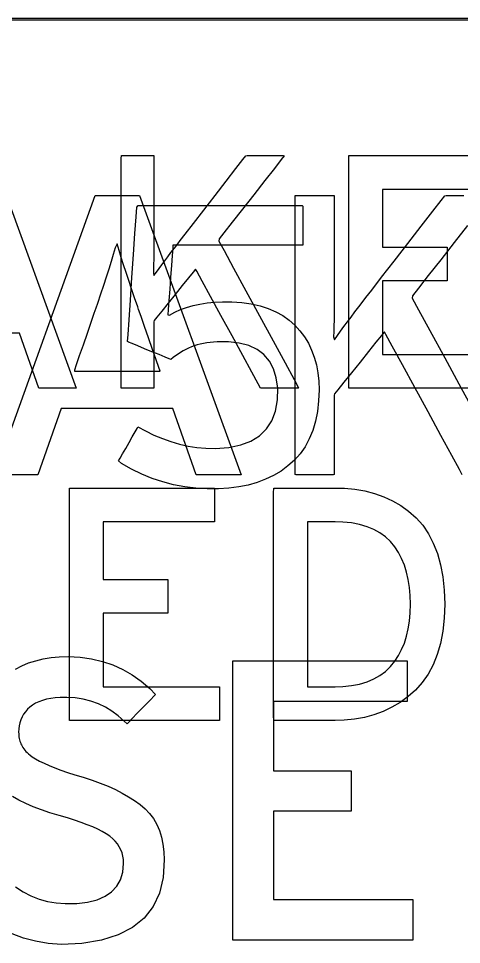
# Model space of a CAD drawing. Extents: x 1 to 47.7, y 0.2 to 35.
# Drawn here: x 24.7274 to 24.9125, y 6.1804 to 6.5673 of the extents above; entities that cross this region are included whole.
import ezdxf

# ---------------------------------------------------------------- set-up
doc = ezdxf.new("R2010")
doc.units = 0
doc.header["$MEASUREMENT"] = 0
for name, color, linetype in [('4_1__5U__UP_TO_TWO_IO_BOAR', 7, 'CONTINUOUS'), ('4_2__5U__FRONT_PANEL_W_24_', 7, 'CONTINUOUS'), ('5_1___24__TARGET_LEDS___12', 7, 'CONTINUOUS')]:
    doc.layers.add(name, color=color, linetype=linetype)

msp = doc.modelspace()

# ---------------------------------------------------------------- linework, layer by layer
at = {"layer": '4_1__5U__UP_TO_TWO_IO_BOAR'}
for points in [[(24.94367, 6.56652), (24.86103, 6.56652), (24.67026, 6.56652), (24.25712, 6.56652)], [(24.8017, 6.37664), (24.79194, 6.40432), (24.74523, 6.40432), (24.73554, 6.37664), (24.71739, 6.37664), (24.75939, 6.49326), (24.77794, 6.49326), (24.82042, 6.37664), (24.8017, 6.37664)], [(24.91284, 6.37664), (24.91166, 6.37882), (24.90849, 6.38464), (24.90394, 6.39302), (24.89859, 6.40286), (24.89303, 6.41309), (24.88785, 6.42263), (24.88363, 6.43039), (24.88098, 6.43528), (24.88029, 6.43633), (24.87912, 6.43488), (24.87678, 6.43197), (24.87366, 6.42808), (24.87012, 6.42368), (24.86656, 6.41925), (24.86336, 6.41526), (24.86088, 6.41218), (24.85952, 6.41049), (24.85938, 6.40989), (24.85938, 6.40742), (24.85938, 6.40324), (24.85938, 6.39798), (24.85938, 6.39223), (24.85938, 6.38662), (24.85938, 6.38175), (24.85938, 6.37823), (24.85938, 6.37667), (24.85893, 6.37664), (24.85746, 6.37664), (24.85524, 6.37664), (24.85258, 6.37664), (24.84977, 6.37664), (24.84711, 6.37664), (24.84489, 6.37664), (24.84342, 6.37664), (24.84298, 6.37673), (24.84298, 6.38213), (24.84298, 6.39433), (24.84298, 6.41121), (24.84298, 6.43065), (24.84298, 6.45055), (24.84298, 6.46879), (24.84298, 6.48325), (24.84298, 6.49182), (24.84309, 6.49326), (24.84416, 6.49326), (24.84609, 6.49326), (24.8486, 6.49326), (24.85138, 6.49326), (24.85415, 6.49326), (24.85659, 6.49326), (24.85842, 6.49326), (24.85934, 6.49326), (24.85939, 6.4925), (24.85939, 6.48923), (24.85939, 6.48404), (24.85939, 6.47766), (24.85939, 6.47081), (24.85939, 6.46423), (24.85939, 6.45863), (24.85939, 6.45473), (24.85939, 6.45327), (24.85938, 6.4508), (24.85937, 6.44836), (24.85935, 6.44593), (24.85932, 6.44354), (24.85928, 6.44117), (24.85923, 6.43882), (24.85918, 6.4365), (24.85911, 6.43421), (24.85941, 6.43307), (24.86066, 6.43481), (24.86198, 6.43663), (24.86337, 6.43852), (24.86483, 6.44048), (24.86637, 6.44253), (24.86797, 6.44464), (24.86964, 6.44684), (24.87138, 6.4491), (24.87256, 6.45063), (24.87502, 6.4538), (24.87917, 6.45916), (24.8844, 6.46591), (24.8901, 6.47327), (24.89568, 6.48047), (24.90051, 6.48671), (24.90401, 6.49123), (24.90556, 6.49322), (24.90611, 6.49326), (24.90784, 6.49326), (24.91044, 6.49326), (24.91356, 6.49326)], [(24.91501, 6.48072), (24.90949, 6.47366), (24.90384, 6.46644), (24.89866, 6.45982), (24.89455, 6.45457), (24.89212, 6.45146), (24.89199, 6.45042), (24.89461, 6.44561), (24.89937, 6.43685), (24.90554, 6.42549), (24.91239, 6.41288), (24.91919, 6.40036)], [(24.72609, 6.29543), (24.72878, 6.29681), (24.73163, 6.29798), (24.73462, 6.29894), (24.73775, 6.29969), (24.74103, 6.30024), (24.74446, 6.30057), (24.74816, 6.30068), (24.75313, 6.30041), (24.75789, 6.29973), (24.76245, 6.29866), (24.76681, 6.29718), (24.77097, 6.29531), (24.77493, 6.29304), (24.77868, 6.29037), (24.78224, 6.2873), (24.78462, 6.28482), (24.78396, 6.28414), (24.78265, 6.28278), (24.78089, 6.28096), (24.7789, 6.2789), (24.77688, 6.27681), (24.77505, 6.27491), (24.77362, 6.27342), (24.77279, 6.27256), (24.77155, 6.27361), (24.76909, 6.27586), (24.76647, 6.27783), (24.7637, 6.27951), (24.76078, 6.2809), (24.7577, 6.28201), (24.75447, 6.28283), (24.75108, 6.28335), (24.74754, 6.28359), (24.74486, 6.28356), (24.74278, 6.28341), (24.74085, 6.28316), (24.73905, 6.28281), (24.73738, 6.28236), (24.73586, 6.28181), (24.73448, 6.28116), (24.73323, 6.28042), (24.73212, 6.27957), (24.73114, 6.27862), (24.73028, 6.2776), (24.72953, 6.27653), (24.7289, 6.27541), (24.72838, 6.27424), (24.72798, 6.27301), (24.72769, 6.27173), (24.72752, 6.2704), (24.72747, 6.26905), (24.72749, 6.26838), (24.72753, 6.26773), (24.72761, 6.2671), (24.72771, 6.26649), (24.72784, 6.2659), (24.728, 6.26533), (24.72819, 6.26479), (24.7284, 6.26426), (24.72864, 6.26374), (24.72893, 6.26319), (24.72926, 6.26264), (24.72964, 6.2621), (24.73006, 6.26157), (24.73053, 6.26105), (24.73105, 6.26053), (24.73162, 6.26001), (24.73223, 6.25951), (24.73314, 6.25883), (24.73457, 6.25792), (24.73623, 6.25699), (24.73811, 6.25606), (24.74022, 6.25512), (24.74256, 6.25417), (24.74513, 6.25322), (24.74792, 6.25225), (24.75094, 6.25128), (24.7545, 6.25021), (24.75814, 6.24902), (24.76158, 6.24776), (24.76483, 6.24644), (24.76789, 6.24505), (24.77076, 6.2436), (24.77344, 6.24208), (24.77593, 6.24049), (24.77823, 6.23883), (24.78032, 6.23707), (24.78217, 6.2351), (24.78378, 6.23293), (24.78515, 6.23056), (24.78627, 6.22798), (24.78715, 6.22521), (24.78779, 6.22223), (24.78819, 6.21905), (24.78834, 6.21567), (24.78787, 6.20832), (24.7863, 6.20182), (24.78364, 6.19617), (24.77988, 6.19139), (24.77503, 6.18746), (24.76908, 6.18438), (24.76203, 6.18216), (24.75389, 6.1808), (24.74541, 6.18036), (24.73986, 6.1808), (24.73457, 6.1817), (24.72954, 6.18306), (24.72479, 6.18487)], [(24.81702, 6.1822), (24.81702, 6.29881), (24.8898, 6.29881), (24.8898, 6.2819), (24.83392, 6.2819), (24.83392, 6.2529), (24.86637, 6.2529), (24.86637, 6.236), (24.83392, 6.236), (24.83392, 6.19911), (24.89224, 6.19911), (24.89224, 6.1822), (24.81702, 6.1822)], [(24.7261, 6.20443), (24.72929, 6.20239), (24.73259, 6.20069), (24.736, 6.19935), (24.73953, 6.19836), (24.74318, 6.19771), (24.74694, 6.19742), (24.75173, 6.19753), (24.75629, 6.19808), (24.76024, 6.19908), (24.76359, 6.20051), (24.76633, 6.20238), (24.76848, 6.20469), (24.77001, 6.20744), (24.77095, 6.21063), (24.77128, 6.21425), (24.77122, 6.21585), (24.77101, 6.21728), (24.77066, 6.21864), (24.77017, 6.21995), (24.76953, 6.22119), (24.76876, 6.22238), (24.76784, 6.2235), (24.76678, 6.22456), (24.76557, 6.22557), (24.76411, 6.22656), (24.76243, 6.22754), (24.76053, 6.22851), (24.75842, 6.22947), (24.7561, 6.23042), (24.75356, 6.23136), (24.7508, 6.23229), (24.74783, 6.23321), (24.7444, 6.2342), (24.74056, 6.23538), (24.73696, 6.23661), (24.73359, 6.23791), (24.73045, 6.23928), (24.72754, 6.2407), (24.72487, 6.24218)]]:
    msp.add_lwpolyline(points, dxfattribs=at)
msp.add_lwpolyline([(24.77721, 6.44679), (24.77591, 6.45062), (24.77467, 6.4543), (24.7735, 6.45782), (24.77239, 6.46119), (24.77135, 6.46441), (24.77036, 6.46746), (24.76944, 6.47037), (24.76858, 6.47312), (24.76781, 6.47151), (24.76698, 6.46869), (24.76607, 6.4657), (24.76509, 6.46254), (24.76403, 6.45921), (24.7629, 6.45572), (24.76169, 6.45205), (24.76041, 6.44821), (24.75973, 6.44622), (24.75895, 6.44397), (24.75767, 6.44028), (24.75608, 6.43571), (24.75439, 6.43084), (24.7528, 6.42627), (24.75152, 6.42258), (24.75074, 6.42033), (24.75085, 6.41992), (24.75338, 6.41992), (24.75804, 6.41992), (24.76402, 6.41992), (24.77055, 6.41992), (24.77685, 6.41992), (24.78213, 6.41992), (24.78561, 6.41992), (24.78655, 6.41997), (24.78602, 6.42148), (24.78491, 6.42469), (24.7834, 6.429), (24.78172, 6.43385), (24.78005, 6.43863), (24.77861, 6.44278), (24.77759, 6.44569)], close=True, dxfattribs=at)
at = {"layer": '4_2__5U__FRONT_PANEL_W_24_'}
for points in [[(24.94312, 6.56727), (24.86048, 6.56727), (24.66971, 6.56727), (24.25656, 6.56727)], [(24.73591, 6.4128), (24.72777, 6.43586), (24.68884, 6.43586), (24.68077, 6.4128), (24.66565, 6.4128), (24.70064, 6.50998), (24.71611, 6.50998), (24.75151, 6.4128), (24.73591, 6.4128)], [(24.86544, 6.4128), (24.86544, 6.50998), (24.92611, 6.50998), (24.92611, 6.49588), (24.87954, 6.49588), (24.87954, 6.47173), (24.90659, 6.47173), (24.90659, 6.45763), (24.87954, 6.45763), (24.87954, 6.42691), (24.92814, 6.42691), (24.92814, 6.4128), (24.86544, 6.4128)], [(24.74866, 6.27391), (24.74866, 6.37109), (24.80933, 6.37109), (24.80933, 6.35699), (24.76276, 6.35699), (24.76276, 6.33285), (24.78981, 6.33285), (24.78981, 6.31874), (24.76276, 6.31874), (24.76276, 6.28802), (24.81136, 6.28802), (24.81136, 6.27391), (24.74866, 6.27391)]]:
    msp.add_lwpolyline(points, dxfattribs=at)
for points in [[(24.82852, 6.4128), (24.82753, 6.41462), (24.82489, 6.41947), (24.8211, 6.42645), (24.81664, 6.43465), (24.81201, 6.44318), (24.80769, 6.45113), (24.80418, 6.45759), (24.80196, 6.46167), (24.80139, 6.46255), (24.80042, 6.46134), (24.79847, 6.45891), (24.79586, 6.45567), (24.79292, 6.45201), (24.78995, 6.44832), (24.78728, 6.44499), (24.78522, 6.44243), (24.78409, 6.44102), (24.78396, 6.44052), (24.78396, 6.43846), (24.78396, 6.43498), (24.78396, 6.43059), (24.78396, 6.4258), (24.78396, 6.42112), (24.78396, 6.41706), (24.78396, 6.41412), (24.78396, 6.41282), (24.78359, 6.4128), (24.78236, 6.4128), (24.78052, 6.4128), (24.7783, 6.4128), (24.77596, 6.4128), (24.77374, 6.4128), (24.77189, 6.4128), (24.77066, 6.4128), (24.77029, 6.41288), (24.77029, 6.41738), (24.77029, 6.42754), (24.77029, 6.44161), (24.77029, 6.45781), (24.77029, 6.47439), (24.77029, 6.48959), (24.77029, 6.50164), (24.77029, 6.50878), (24.77039, 6.50998), (24.77127, 6.50998), (24.77289, 6.50998), (24.77498, 6.50998), (24.77731, 6.50998), (24.77962, 6.50998), (24.78166, 6.50998), (24.78318, 6.50998), (24.78395, 6.50998), (24.78399, 6.50935), (24.78399, 6.50662), (24.78399, 6.5023), (24.78399, 6.49698), (24.78399, 6.49128), (24.78399, 6.48579), (24.78399, 6.48112), (24.78399, 6.47787), (24.78399, 6.47666), (24.78399, 6.4746), (24.78397, 6.47256), (24.78396, 6.47054), (24.78393, 6.46855), (24.7839, 6.46657), (24.78386, 6.46462), (24.78381, 6.46268), (24.78376, 6.46077), (24.78401, 6.45982), (24.78505, 6.46127), (24.78615, 6.46279), (24.7873, 6.46436), (24.78852, 6.466), (24.7898, 6.4677), (24.79113, 6.46947), (24.79253, 6.47129), (24.79398, 6.47318), (24.79497, 6.47446), (24.79701, 6.4771), (24.80047, 6.48156), (24.80483, 6.48719), (24.80958, 6.49332), (24.81423, 6.49932), (24.81826, 6.50453), (24.82117, 6.50829), (24.82246, 6.50995), (24.82292, 6.50998), (24.82436, 6.50998), (24.82652, 6.50998), (24.82912, 6.50998), (24.83187, 6.50998), (24.83447, 6.50998), (24.83664, 6.50998), (24.83808, 6.50998), (24.83849, 6.50995), (24.83721, 6.50832), (24.83433, 6.50463), (24.83033, 6.49953), (24.82573, 6.49365), (24.82102, 6.48763), (24.8167, 6.48212), (24.81328, 6.47774), (24.81125, 6.47515), (24.81115, 6.47428), (24.81333, 6.47027), (24.81729, 6.46297), (24.82244, 6.45351), (24.82815, 6.443), (24.83381, 6.43257), (24.83882, 6.42335), (24.84257, 6.41645), (24.84444, 6.413), (24.84424, 6.4128), (24.84293, 6.4128), (24.84085, 6.4128), (24.8383, 6.4128), (24.83555, 6.4128), (24.83291, 6.4128), (24.83066, 6.4128), (24.8291, 6.4128)], [(24.90559, 6.32251), (24.90534, 6.31667), (24.90472, 6.31122), (24.90374, 6.30615), (24.90239, 6.30148), (24.90068, 6.29719), (24.89859, 6.29329), (24.89614, 6.28977), (24.89332, 6.28665), (24.89018, 6.28392), (24.88687, 6.28153), (24.8834, 6.27947), (24.87976, 6.27774), (24.87595, 6.27632), (24.87197, 6.27524), (24.86783, 6.27447), (24.86353, 6.27403), (24.85968, 6.27391), (24.85841, 6.27391), (24.85557, 6.27391), (24.85166, 6.27391), (24.8472, 6.27391), (24.8427, 6.27391), (24.83868, 6.27391), (24.83565, 6.27391), (24.83413, 6.27391), (24.83404, 6.27589), (24.83404, 6.28434), (24.83404, 6.29766), (24.83404, 6.3139), (24.83404, 6.33111), (24.83404, 6.34735), (24.83404, 6.36067), (24.83404, 6.36912), (24.83413, 6.37109), (24.83565, 6.37109), (24.83868, 6.37109), (24.8427, 6.37109), (24.8472, 6.37109), (24.85166, 6.37109), (24.85557, 6.37109), (24.85841, 6.37109), (24.85968, 6.37109), (24.8636, 6.37102), (24.86798, 6.37062), (24.87218, 6.3699), (24.87619, 6.36885), (24.88003, 6.36747), (24.88368, 6.36577), (24.88716, 6.36374), (24.89045, 6.36138), (24.89355, 6.35867), (24.89631, 6.35553), (24.89872, 6.352), (24.90076, 6.34808), (24.90245, 6.34376), (24.90377, 6.33904), (24.90474, 6.33392), (24.90534, 6.32841)], [(24.89121, 6.32251), (24.89111, 6.32614), (24.8908, 6.32959), (24.89029, 6.33286), (24.88957, 6.33595), (24.88865, 6.33886), (24.88752, 6.3416), (24.88618, 6.34415), (24.88465, 6.34653), (24.88286, 6.34872), (24.88079, 6.35066), (24.87847, 6.35235), (24.87589, 6.35377), (24.87305, 6.35494), (24.86995, 6.35584), (24.8666, 6.35648), (24.863, 6.35687), (24.85969, 6.35699), (24.85912, 6.35699), (24.85784, 6.35699), (24.85608, 6.35699), (24.85407, 6.35699), (24.85204, 6.35699), (24.85023, 6.35699), (24.84887, 6.35699), (24.84818, 6.35699), (24.84814, 6.35559), (24.84814, 6.34959), (24.84814, 6.34014), (24.84814, 6.32861), (24.84814, 6.31639), (24.84814, 6.30487), (24.84814, 6.29542), (24.84814, 6.28942), (24.84818, 6.28802), (24.84887, 6.28802), (24.85023, 6.28802), (24.85204, 6.28802), (24.85407, 6.28802), (24.85608, 6.28802), (24.85784, 6.28802), (24.85912, 6.28802), (24.85969, 6.28802), (24.863, 6.28814), (24.8666, 6.28853), (24.86995, 6.28919), (24.87305, 6.29011), (24.87589, 6.2913), (24.87847, 6.29276), (24.88079, 6.29448), (24.88286, 6.29646), (24.88465, 6.29868), (24.88618, 6.30105), (24.88752, 6.3036), (24.88865, 6.30631), (24.88957, 6.30921), (24.89029, 6.31227), (24.8908, 6.31551), (24.89111, 6.31892)]]:
    msp.add_lwpolyline(points, close=True, dxfattribs=at)
at = {"layer": '5_1___24__TARGET_LEDS___12'}
msp.add_lwpolyline([(24.94312, 6.56727), (24.86048, 6.56727), (24.66971, 6.56727), (24.25656, 6.56727)], dxfattribs=at)
msp.add_lwpolyline([(24.85303, 6.41212), (24.85284, 6.40745), (24.85233, 6.40306), (24.85151, 6.39896), (24.85038, 6.39514), (24.84894, 6.3916), (24.84718, 6.38835), (24.8451, 6.38539), (24.84272, 6.38271), (24.84002, 6.38031), (24.83711, 6.37819), (24.83399, 6.37633), (24.83067, 6.37473), (24.82714, 6.3734), (24.82341, 6.37233), (24.81947, 6.37152), (24.81533, 6.37098), (24.81098, 6.3707), (24.80632, 6.37069), (24.80155, 6.37097), (24.79686, 6.37155), (24.79225, 6.37243), (24.78773, 6.37361), (24.7833, 6.37509), (24.77894, 6.37687), (24.77467, 6.37895), (24.77049, 6.38133), (24.76925, 6.38243), (24.76989, 6.38355), (24.77092, 6.38538), (24.77221, 6.38764), (24.7736, 6.3901), (24.77495, 6.39248), (24.77612, 6.39453), (24.77696, 6.396), (24.77731, 6.39663), (24.78044, 6.39492), (24.78398, 6.39321), (24.78754, 6.39173), (24.79112, 6.39047), (24.79473, 6.38943), (24.79835, 6.38863), (24.802, 6.38805), (24.80568, 6.3877), (24.80963, 6.38759), (24.81529, 6.38803), (24.82026, 6.38907), (24.82454, 6.39071), (24.82813, 6.39295), (24.83104, 6.39578), (24.83325, 6.39922), (24.83478, 6.40325), (24.83562, 6.40789), (24.83573, 6.41286), (24.83515, 6.41717), (24.83399, 6.42093), (24.83227, 6.42416), (24.82997, 6.42684), (24.82711, 6.42898), (24.82368, 6.43058), (24.81968, 6.43163), (24.81511, 6.43214), (24.81201, 6.43219), (24.81045, 6.43214), (24.80895, 6.43204), (24.80748, 6.4319), (24.80607, 6.43171), (24.80469, 6.43147), (24.80337, 6.43119), (24.80208, 6.43086), (24.80085, 6.43048), (24.79966, 6.43002), (24.7985, 6.42951), (24.79736, 6.42896), (24.79625, 6.42837), (24.79516, 6.42774), (24.79409, 6.42708), (24.79304, 6.42637), (24.79202, 6.42563), (24.79102, 6.42485), (24.79037, 6.42511), (24.78863, 6.42582), (24.78613, 6.42683), (24.78319, 6.42803), (24.78012, 6.42928), (24.77725, 6.43045), (24.7749, 6.43141), (24.77338, 6.43203), (24.77298, 6.4323), (24.77318, 6.4352), (24.77359, 6.4413), (24.77416, 6.44959), (24.7748, 6.45905), (24.77545, 6.46869), (24.77605, 6.47748), (24.77652, 6.48442), (24.7768, 6.48849), (24.77736, 6.48915), (24.78186, 6.48915), (24.78999, 6.48915), (24.80052, 6.48915), (24.81221, 6.48915), (24.82383, 6.48915), (24.83415, 6.48915), (24.84194, 6.48915), (24.84597, 6.48915), (24.84626, 6.48888), (24.84626, 6.48758), (24.84626, 6.48549), (24.84626, 6.48288), (24.84626, 6.48007), (24.84626, 6.47734), (24.84626, 6.47498), (24.84626, 6.47329), (24.84626, 6.47257), (24.8447, 6.47256), (24.8398, 6.47256), (24.83249, 6.47256), (24.82373, 6.47256), (24.81449, 6.47256), (24.80574, 6.47256), (24.79843, 6.47256), (24.79352, 6.47256), (24.79196, 6.47255), (24.79187, 6.47126), (24.79164, 6.46824), (24.79133, 6.46403), (24.79096, 6.45914), (24.79059, 6.45411), (24.79024, 6.44946), (24.78996, 6.44571), (24.78979, 6.4434), (24.79047, 6.44335), (24.79272, 6.44456), (24.79511, 6.44562), (24.79766, 6.44654), (24.80035, 6.44731), (24.8032, 6.44793), (24.80619, 6.4484), (24.80934, 6.44873), (24.81263, 6.4489), (24.81658, 6.44887), (24.82076, 6.44856), (24.82469, 6.44799), (24.82837, 6.44717), (24.83179, 6.44608), (24.83495, 6.44473), (24.83786, 6.44312), (24.84052, 6.44126), (24.84291, 6.43913), (24.84504, 6.43677), (24.84691, 6.43425), (24.84854, 6.43157), (24.84991, 6.42873), (24.85103, 6.42573), (24.85191, 6.42257), (24.85253, 6.41925), (24.8529, 6.41577)], close=True, dxfattribs=at)

doc.saveas('drawing.dxf')
